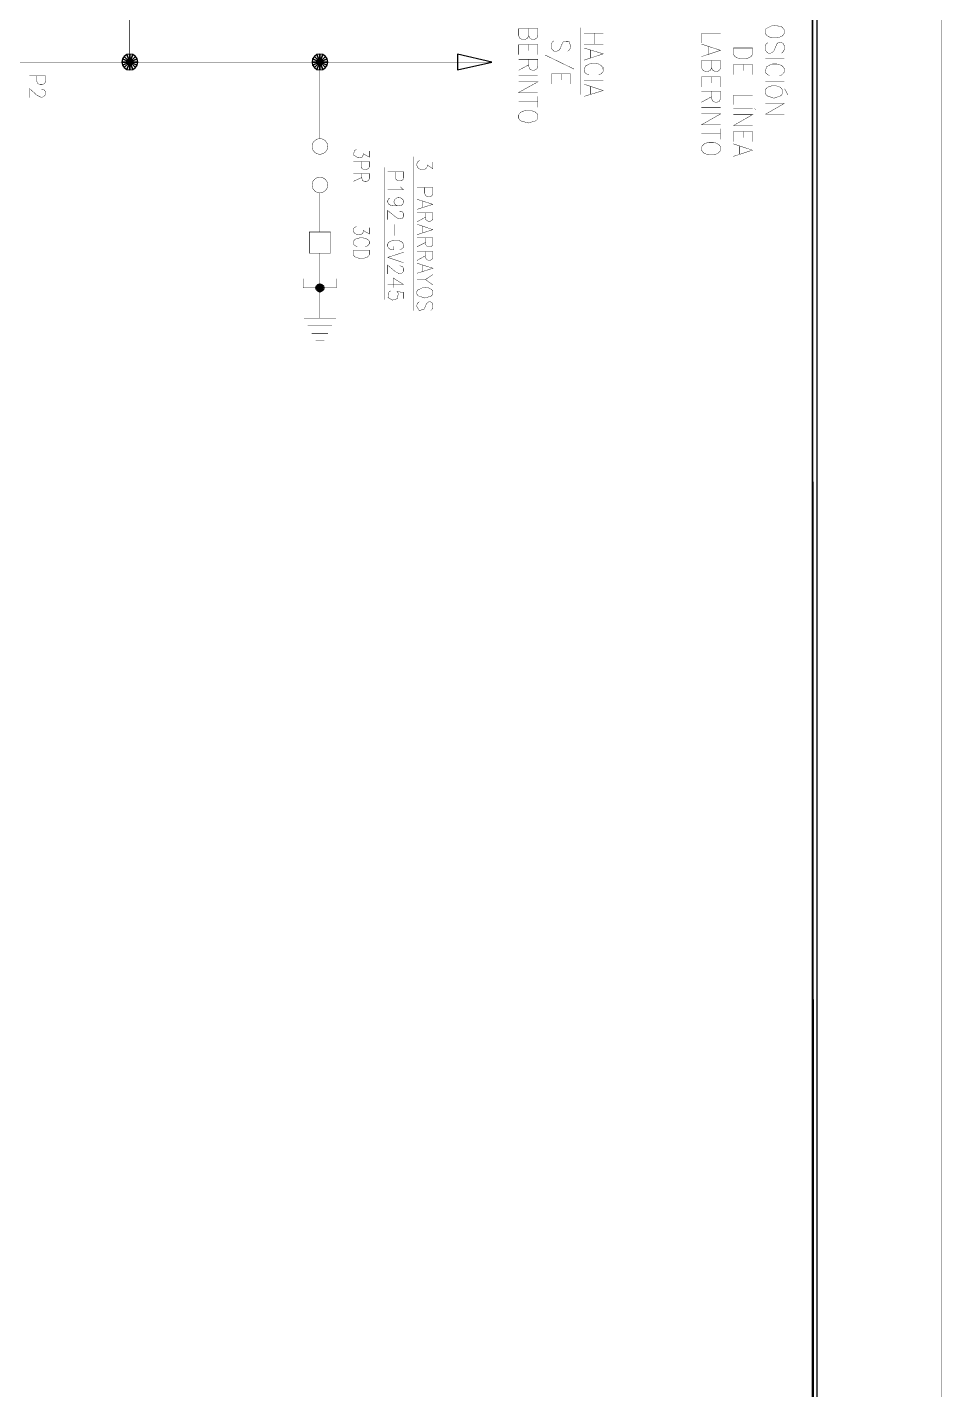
# Model space of a CAD drawing. Extents: x 0.1 to 11.6, y 0.2 to 16.4.
# Drawn here: x 9.612 to 11.567, y 11.33 to 14.244 of the extents above; entities that cross this region are included whole.
import ezdxf

# ---------------------------------------------------------------- set-up
doc = ezdxf.new("R2010")
doc.units = 0
doc.header["$MEASUREMENT"] = 0

msp = doc.modelspace()

# ---------------------------------------------------------------- linework, layer by layer
at = {"color": 0, "const_width": 0.000833}
for points in [[(0.125, 0.1875), (11.5667, 0.1875), (11.5667, 16.3633), (0.125, 16.3633), (0.125, 0.1875)], [(11.2308, 14.2375), (11.2283, 14.2408), (11.225, 14.2442), (11.2224, 14.2457), (11.2053, 14.2475), (11.1911, 14.2404), (11.19, 14.2375), (11.19, 14.2308), (11.1917, 14.2275), (11.1959, 14.2242), (11.1992, 14.2225), (11.205, 14.2208), (11.215, 14.2208), (11.2208, 14.2225), (11.225, 14.2242), (11.2283, 14.2275), (11.2308, 14.2308), (11.2308, 14.2375)], [(11.1217, 14.1992), (11.1625, 14.1992), (11.1625, 14.1875), (11.1609, 14.1825), (11.1567, 14.1792), (11.1525, 14.1775), (11.1467, 14.1758), (11.1375, 14.1758), (11.1317, 14.1775), (11.1275, 14.1792), (11.1233, 14.1825), (11.1217, 14.1875), (11.1217, 14.1992)], [(10.5317, 14.1858), (10.5317, 14.1525), (10.605, 14.1692), (10.5317, 14.1858)], [(11.2267, 14.1092), (11.225, 14.1125), (11.2208, 14.1158), (11.2133, 14.1183), (11.2033, 14.1183), (11.1959, 14.1158), (11.1917, 14.1125), (11.19, 14.1092), (11.19, 14.1025), (11.1917, 14.0992), (11.1942, 14.0968), (11.2083, 14.0919), (11.2224, 14.0968), (11.225, 14.0992), (11.2267, 14.1025), (11.2267, 14.1092)], [(10.7033, 14.0558), (10.7017, 14.0592), (10.6975, 14.0625), (10.6934, 14.0642), (10.6875, 14.0658), (10.6783, 14.0658), (10.6725, 14.0642), (10.6683, 14.0625), (10.6642, 14.0592), (10.6625, 14.0558), (10.6625, 14.0492), (10.6642, 14.0458), (10.6665, 14.0436), (10.6829, 14.0389), (10.6993, 14.0436), (10.7017, 14.0458), (10.7033, 14.0492), (10.7033, 14.0558)], [(10.2375, 14.0058), (10.2441, 14.0042), (10.2492, 14.0008), (10.2533, 13.995), (10.2542, 13.9892), (10.2533, 13.9825), (10.2492, 13.9767), (10.2441, 13.9733), (10.2375, 13.9717), (10.2308, 13.9733), (10.2259, 13.9767), (10.2217, 13.9825), (10.2208, 13.9892), (10.2217, 13.995), (10.2259, 14.0008), (10.2308, 14.0042), (10.2375, 14.0058)], [(11.0942, 13.9875), (11.0925, 13.9908), (11.0883, 13.9942), (11.085, 13.9958), (11.0792, 13.9975), (11.0692, 13.9975), (11.0633, 13.9958), (11.0592, 13.9942), (11.0558, 13.9908), (11.0533, 13.9875), (11.0533, 13.9808), (11.0558, 13.9775), (11.0592, 13.9742), (11.0633, 13.9725), (11.0692, 13.9708), (11.0792, 13.9708), (11.085, 13.9725), (11.0883, 13.9742), (11.0925, 13.9775), (11.0942, 13.9808), (11.0942, 13.9875)], [(10.2375, 13.9233), (10.2441, 13.9217), (10.2492, 13.9183), (10.2533, 13.9125), (10.2542, 13.9067), (10.2533, 13.9), (10.2492, 13.8942), (10.2441, 13.8908), (10.2375, 13.8892), (10.2308, 13.8908), (10.2259, 13.8942), (10.2217, 13.9), (10.2208, 13.9067), (10.2217, 13.9125), (10.2259, 13.9183), (10.2308, 13.9217), (10.2375, 13.9233)], [(10.26, 13.7608), (10.215, 13.7608), (10.215, 13.8058), (10.26, 13.8058), (10.26, 13.7608)], [(10.215, 13.7608), (10.215, 13.7608)], [(10.3092, 13.7667), (10.3433, 13.7667), (10.3433, 13.7575), (10.3417, 13.7542), (10.3383, 13.7516), (10.335, 13.7508), (10.33, 13.7491), (10.3225, 13.7491), (10.3175, 13.7508), (10.3142, 13.7516), (10.3108, 13.7542), (10.3092, 13.7575), (10.3092, 13.7667)], [(10.4792, 13.6791), (10.4775, 13.6816), (10.4742, 13.6841), (10.4722, 13.6859), (10.4584, 13.6874), (10.4461, 13.6813), (10.445, 13.6791), (10.445, 13.6733), (10.4467, 13.6708), (10.4488, 13.6689), (10.4621, 13.6647), (10.4753, 13.6687), (10.4775, 13.6708), (10.4792, 13.6733), (10.4792, 13.6791)]]:
    msp.add_lwpolyline(points, close=True, dxfattribs=at)
at = {"color": 0}
for points in [[(11.3, 0.543294), (11.29, 16.04), (11.3, 16.05)], [(11.29, 0.554144), (11.3, 0.543294), (11.29, 16.04)], [(9.81581, 14.1758), (9.81418, 14.1692), (9.83083, 14.1692)], [(9.81418, 14.1692), (9.81581, 14.1625), (9.83083, 14.1692)], [(9.81917, 14.1808), (9.81581, 14.1758), (9.83083, 14.1692)], [(9.81581, 14.1625), (9.81917, 14.1575), (9.83083, 14.1692)], [(9.82497, 14.185), (9.81917, 14.1808), (9.83083, 14.1692)], [(9.81917, 14.1575), (9.82497, 14.1533), (9.83083, 14.1692)], [(9.83083, 14.1858), (9.82497, 14.185), (9.83083, 14.1692)], [(9.82497, 14.1533), (9.83083, 14.1525), (9.83083, 14.1692)], [(9.83751, 14.185), (9.83083, 14.1858), (9.83083, 14.1692)], [(9.84332, 14.1808), (9.83751, 14.185), (9.83083, 14.1692)], [(9.84668, 14.1758), (9.84332, 14.1808), (9.83083, 14.1692)], [(9.84831, 14.1692), (9.84668, 14.1758), (9.83083, 14.1692)], [(9.83083, 14.1525), (9.83751, 14.1533), (9.83083, 14.1692)], [(9.83751, 14.1533), (9.84332, 14.1575), (9.83083, 14.1692)], [(9.84332, 14.1575), (9.84668, 14.1625), (9.83083, 14.1692)], [(9.84668, 14.1625), (9.84831, 14.1692), (9.83083, 14.1692)], [(10.2217, 14.1758), (10.2208, 14.1692), (10.2375, 14.1692)], [(10.2208, 14.1692), (10.2217, 14.1625), (10.2375, 14.1692)], [(10.2259, 14.1808), (10.2217, 14.1758), (10.2375, 14.1692)], [(10.2217, 14.1625), (10.2259, 14.1575), (10.2375, 14.1692)], [(10.2308, 14.185), (10.2259, 14.1808), (10.2375, 14.1692)], [(10.2259, 14.1575), (10.2308, 14.1533), (10.2375, 14.1692)], [(10.2375, 14.1858), (10.2308, 14.185), (10.2375, 14.1692)], [(10.2308, 14.1533), (10.2375, 14.1525), (10.2375, 14.1692)], [(10.2441, 14.185), (10.2375, 14.1858), (10.2375, 14.1692)], [(10.2492, 14.1808), (10.2441, 14.185), (10.2375, 14.1692)], [(10.2533, 14.1758), (10.2492, 14.1808), (10.2375, 14.1692)], [(10.2542, 14.1692), (10.2533, 14.1758), (10.2375, 14.1692)], [(10.2375, 14.1525), (10.2441, 14.1533), (10.2375, 14.1692)], [(10.2441, 14.1533), (10.2492, 14.1575), (10.2375, 14.1692)], [(10.2492, 14.1575), (10.2533, 14.1625), (10.2375, 14.1692)], [(10.2533, 14.1625), (10.2542, 14.1692), (10.2375, 14.1692)], [(10.605, 14.1692), (10.5317, 14.1858), (10.5317, 14.1525)], [(10.23, 13.6908), (10.2333, 13.6933), (10.2375, 13.6866)], [(10.2333, 13.6933), (10.2375, 13.695), (10.2375, 13.6866)], [(10.2375, 13.695), (10.2416, 13.6933), (10.2375, 13.6866)], [(10.2416, 13.6933), (10.245, 13.6908), (10.2375, 13.6866)], [(10.2292, 13.6866), (10.23, 13.6908), (10.2375, 13.6866)], [(10.23, 13.6825), (10.2292, 13.6866), (10.2375, 13.6866)], [(10.2333, 13.6791), (10.23, 13.6825), (10.2375, 13.6866)], [(10.2375, 13.6775), (10.2333, 13.6791), (10.2375, 13.6866)], [(10.245, 13.6908), (10.2458, 13.6866), (10.2375, 13.6866)], [(10.2458, 13.6866), (10.245, 13.6825), (10.2375, 13.6866)], [(10.245, 13.6825), (10.2416, 13.6791), (10.2375, 13.6866)], [(10.2416, 13.6791), (10.2375, 13.6775), (10.2375, 13.6866)]]:
    msp.add_lwpolyline(points, close=True, dxfattribs=at)
at = {"color": 0, "const_width": 0.000833}
for points in [[(9.83083, 14.1692), (9.83083, 14.9067)], [(10.6625, 14.2408), (10.7033, 14.2408), (10.7033, 14.2258), (10.7017, 14.2208), (10.6992, 14.2192), (10.6959, 14.2175), (10.6917, 14.2175), (10.6875, 14.2192), (10.6858, 14.2208), (10.6842, 14.2258), (10.6842, 14.2408)], [(10.6842, 14.2258), (10.6817, 14.2208), (10.68, 14.2192), (10.6758, 14.2175), (10.67, 14.2175), (10.6667, 14.2192), (10.6642, 14.2208), (10.6625, 14.2258), (10.6625, 14.2408)], [(10.7942, 14.2425), (10.7942, 14.0992)], [(10.8433, 14.2308), (10.8025, 14.2308)], [(10.8242, 14.2308), (10.8242, 14.2075)], [(11.0942, 14.23), (11.0533, 14.23), (11.0533, 14.21)], [(10.6625, 14.2067), (10.7033, 14.2067), (10.7033, 14.185)], [(10.6625, 14.2067), (10.6625, 14.185)], [(10.6842, 14.2067), (10.6842, 14.1933)], [(10.7675, 14.1925), (10.7717, 14.1958), (10.7733, 14.2008), (10.7738, 14.2036), (10.77, 14.2136), (10.7596, 14.2133), (10.7575, 14.2117), (10.7559, 14.2092), (10.7517, 14.1992), (10.75, 14.1958), (10.7483, 14.1942), (10.7441, 14.1925), (10.7383, 14.1925), (10.7342, 14.1958), (10.7325, 14.2008), (10.7325, 14.2075), (10.7342, 14.2117), (10.7383, 14.215)], [(10.8433, 14.2075), (10.8025, 14.2075)], [(10.8025, 14.1992), (10.8433, 14.1867), (10.8025, 14.1733)], [(10.8158, 14.195), (10.8158, 14.1783)], [(11.0533, 14.2075), (11.0942, 14.1942), (11.0533, 14.1808)], [(11.0675, 14.2025), (11.0675, 14.1858)], [(11.225, 14.1883), (11.2283, 14.1917), (11.2308, 14.1967), (11.2308, 14.2033), (11.2283, 14.2083), (11.225, 14.2108), (11.2208, 14.2108), (11.2167, 14.21), (11.215, 14.2083), (11.2133, 14.205), (11.2092, 14.195), (11.2075, 14.1917), (11.205, 14.19), (11.2017, 14.1883), (11.1959, 14.1883), (11.1917, 14.1917), (11.19, 14.1967), (11.19, 14.2033), (11.1917, 14.2083), (11.1959, 14.2108)], [(10.605, 14.1692), (7.32167, 14.1692)], [(10.2375, 14.1692), (10.2375, 14.0058)], [(10.6625, 14.175), (10.7033, 14.175), (10.7033, 14.16), (10.7017, 14.155), (10.6992, 14.1533), (10.6959, 14.1517), (10.6917, 14.1517), (10.6875, 14.1533), (10.6858, 14.155), (10.6842, 14.16), (10.6842, 14.175)], [(10.6842, 14.1633), (10.6625, 14.1517)], [(10.7808, 14.1542), (10.7192, 14.1842)], [(10.8333, 14.1417), (10.8375, 14.1433), (10.8417, 14.1467), (10.843, 14.1488), (10.8428, 14.1581), (10.8355, 14.1644), (10.8333, 14.165), (10.8275, 14.1667), (10.8184, 14.1667), (10.8158, 14.1661), (10.8047, 14.1604), (10.8027, 14.1492), (10.8041, 14.1467), (10.8083, 14.1433), (10.8125, 14.1417)], [(11.0533, 14.1725), (11.0942, 14.1725), (11.0942, 14.1575), (11.0925, 14.1525), (11.0908, 14.1508), (11.0867, 14.1492), (11.0825, 14.1492), (11.0792, 14.1508), (11.0767, 14.1525), (11.075, 14.1575), (11.075, 14.1725)], [(11.075, 14.1575), (11.0733, 14.1525), (11.0709, 14.1508), (11.0675, 14.1492), (11.0617, 14.1492), (11.0575, 14.1508), (11.0558, 14.1525), (11.0533, 14.1575), (11.0533, 14.1725)], [(11.1217, 14.1642), (11.1625, 14.1642), (11.1625, 14.1425)], [(11.1217, 14.1642), (11.1217, 14.1425)], [(11.1433, 14.1642), (11.1433, 14.1508)], [(11.2308, 14.1767), (11.19, 14.1767)], [(11.2208, 14.14), (11.225, 14.1417), (11.2283, 14.145), (11.2308, 14.1483), (11.2308, 14.155), (11.2283, 14.1583), (11.225, 14.1617), (11.2208, 14.1633), (11.215, 14.165), (11.205, 14.165), (11.2025, 14.1646), (11.192, 14.1586), (11.1902, 14.1474), (11.1917, 14.145), (11.1959, 14.1417), (11.1992, 14.14)], [(9.61664, 14.14), (9.65082, 14.14), (9.65082, 14.1275), (9.64914, 14.1233), (9.64751, 14.1225), (9.64415, 14.1208), (9.63917, 14.1208), (9.63585, 14.1225), (9.63417, 14.1233), (9.63249, 14.1275), (9.63249, 14.14)], [(10.7033, 14.14), (10.6625, 14.14)], [(10.7325, 14.1442), (10.7733, 14.1442), (10.7733, 14.1225)], [(10.7325, 14.1442), (10.7325, 14.1225)], [(10.7542, 14.1442), (10.7542, 14.1308)], [(10.8433, 14.13), (10.8025, 14.13)], [(11.0533, 14.1375), (11.0942, 14.1375), (11.0942, 14.1158)], [(11.0533, 14.1375), (11.0533, 14.1158)], [(11.075, 14.1375), (11.075, 14.1242)], [(9.64253, 14.1108), (9.64415, 14.1108), (9.64751, 14.11), (9.64914, 14.1083), (9.65082, 14.1058), (9.65082, 14.1), (9.64914, 14.0975), (9.64751, 14.0958), (9.64415, 14.0942), (9.64085, 14.0942), (9.63249, 14.0983), (9.61664, 14.1125), (9.61664, 14.0933)], [(10.6625, 14.1267), (10.7033, 14.1267), (10.6625, 14.1042), (10.7033, 14.1042)], [(10.8025, 14.1217), (10.8433, 14.1083), (10.8025, 14.0958)], [(10.8158, 14.1167), (10.8158, 14.1008)], [(11.0533, 14.1067), (11.0942, 14.1067), (11.0942, 14.0917), (11.0925, 14.0867), (11.0908, 14.085), (11.0867, 14.0833), (11.0825, 14.0833), (11.0792, 14.085), (11.0767, 14.0867), (11.075, 14.0917), (11.075, 14.1067)], [(11.2308, 14.1283), (11.19, 14.1283)], [(11.2308, 14.1125), (11.2383, 14.0992)], [(10.7033, 14.0842), (10.6625, 14.0842)], [(10.7033, 14.0958), (10.7033, 14.0725)], [(11.075, 14.095), (11.0533, 14.0833)], [(11.0942, 14.0717), (11.0533, 14.0717)], [(11.1625, 14.0983), (11.1217, 14.0983), (11.1217, 14.0783)], [(11.19, 14.0808), (11.2308, 14.0808), (11.19, 14.0575), (11.2308, 14.0575)], [(11.0533, 14.0583), (11.0942, 14.0583), (11.0533, 14.035), (11.0942, 14.035)], [(11.1217, 14.0567), (11.1625, 14.0567), (11.1217, 14.0333), (11.1625, 14.0333)], [(11.1625, 14.07), (11.1217, 14.07)], [(11.1667, 14.07), (11.17, 14.0667)], [(11.0942, 14.0158), (11.0533, 14.0158)], [(11.0942, 14.0267), (11.0942, 14.0042)], [(11.1217, 14.0208), (11.1625, 14.0208), (11.1625, 13.9992)], [(11.1217, 14.0208), (11.1217, 13.9992)], [(11.1433, 14.0208), (11.1433, 14.0075)], [(11.1217, 13.9942), (11.1625, 13.9808), (11.1217, 13.9675)], [(11.135, 13.9892), (11.135, 13.9725)], [(10.3092, 13.9567), (10.3433, 13.9567), (10.3433, 13.945), (10.3417, 13.9417), (10.34, 13.9408), (10.3366, 13.9392), (10.3317, 13.9392), (10.3283, 13.9408), (10.3275, 13.9417), (10.3258, 13.945), (10.3258, 13.9567)], [(10.3433, 13.9792), (10.3433, 13.9658), (10.33, 13.9733), (10.33, 13.97), (10.3283, 13.9675), (10.3275, 13.9658), (10.3225, 13.965), (10.3196, 13.9646), (10.3099, 13.9699), (10.3108, 13.9793), (10.3125, 13.9808), (10.3158, 13.9817)], [(10.4383, 13.9667), (10.4383, 13.6375)], [(10.4792, 13.9558), (10.4792, 13.9408), (10.4667, 13.9492), (10.4667, 13.945), (10.465, 13.9417), (10.4633, 13.9408), (10.4583, 13.9392), (10.455, 13.9392), (10.45, 13.9408), (10.4467, 13.9433), (10.445, 13.9475), (10.445, 13.9517), (10.4467, 13.9558), (10.4483, 13.9575), (10.4517, 13.9583)], [(10.3092, 13.9308), (10.3433, 13.9308), (10.3433, 13.92), (10.3417, 13.9158), (10.34, 13.915), (10.3366, 13.9142), (10.3333, 13.9142), (10.33, 13.915), (10.3283, 13.9158), (10.3275, 13.92), (10.3275, 13.9308)], [(10.3758, 13.9442), (10.3758, 13.6608)], [(10.3825, 13.9342), (10.4167, 13.9342), (10.4167, 13.9217), (10.415, 13.9175), (10.4134, 13.9167), (10.41, 13.915), (10.405, 13.915), (10.4025, 13.9167), (10.4008, 13.9175), (10.3991, 13.9217), (10.3991, 13.9342)], [(10.3275, 13.9225), (10.3092, 13.9142)], [(10.41, 13.9025), (10.4117, 13.9), (10.4167, 13.8958), (10.3825, 13.8958)], [(10.445, 13.9008), (10.4792, 13.9008), (10.4792, 13.8883), (10.4775, 13.8842), (10.4759, 13.8825), (10.4733, 13.8817), (10.4683, 13.8817), (10.465, 13.8825), (10.4633, 13.8842), (10.4616, 13.8883), (10.4616, 13.9008)], [(10.2375, 13.8892), (10.2375, 13.8058)], [(10.405, 13.8617), (10.4008, 13.8625), (10.3975, 13.8658), (10.3958, 13.87), (10.3958, 13.8708), (10.3975, 13.875), (10.4008, 13.8783), (10.405, 13.8792), (10.4067, 13.8792), (10.4117, 13.8783), (10.415, 13.875), (10.4167, 13.8708), (10.4167, 13.87), (10.415, 13.8658), (10.4117, 13.8625), (10.405, 13.8617), (10.3975, 13.8617), (10.3892, 13.8625), (10.3842, 13.8658), (10.3825, 13.87), (10.3825, 13.8725), (10.3842, 13.8766), (10.3875, 13.8783)], [(10.445, 13.8758), (10.4792, 13.865), (10.445, 13.8542)], [(10.4567, 13.8716), (10.4567, 13.8583)], [(10.4083, 13.85), (10.41, 13.85), (10.4134, 13.8492), (10.415, 13.8475), (10.4167, 13.845), (10.4167, 13.8391), (10.415, 13.8366), (10.4134, 13.835), (10.41, 13.8342), (10.4067, 13.8342), (10.4042, 13.835), (10.3991, 13.8383), (10.3825, 13.8517), (10.3825, 13.8325)], [(10.445, 13.8466), (10.4792, 13.8466), (10.4792, 13.8342), (10.4784, 13.832), (10.4711, 13.8273), (10.4641, 13.832), (10.4633, 13.8342), (10.4633, 13.8466)], [(10.4633, 13.8375), (10.445, 13.8275)], [(10.3433, 13.815), (10.3433, 13.8017), (10.33, 13.8091), (10.33, 13.805), (10.3283, 13.8025), (10.3275, 13.8017), (10.3225, 13.8), (10.3192, 13.8), (10.3142, 13.8017), (10.3108, 13.8041), (10.3092, 13.8075), (10.3092, 13.8116), (10.3108, 13.815), (10.3125, 13.8158), (10.3158, 13.8175)], [(10.3975, 13.8225), (10.3975, 13.7983)], [(10.445, 13.8225), (10.4792, 13.8108), (10.445, 13.8)], [(10.4567, 13.8183), (10.4567, 13.8041)], [(10.335, 13.775), (10.3383, 13.7758), (10.3417, 13.7783), (10.3433, 13.7808), (10.3433, 13.7858), (10.3417, 13.7883), (10.3383, 13.7908), (10.335, 13.7917), (10.33, 13.7933), (10.3225, 13.7933), (10.3175, 13.7917), (10.3142, 13.7908), (10.3108, 13.7883), (10.3092, 13.7858), (10.3092, 13.7808), (10.3108, 13.7783), (10.3142, 13.7758), (10.3175, 13.775)], [(10.4083, 13.7675), (10.4117, 13.7692), (10.415, 13.7717), (10.4162, 13.7739), (10.4149, 13.7834), (10.4062, 13.7877), (10.4042, 13.7883), (10.3958, 13.7883), (10.3908, 13.7867), (10.3875, 13.7858), (10.3842, 13.7833), (10.3825, 13.78), (10.3825, 13.775), (10.3842, 13.7717), (10.3875, 13.7692), (10.3908, 13.7675), (10.3958, 13.7675), (10.3958, 13.775)], [(10.445, 13.7933), (10.4792, 13.7933), (10.4792, 13.7808), (10.4775, 13.7766), (10.4759, 13.775), (10.4733, 13.7741), (10.47, 13.7741), (10.4667, 13.775), (10.465, 13.7766), (10.4633, 13.7808), (10.4633, 13.7933)], [(10.4633, 13.7833), (10.445, 13.7741)], [(10.2375, 13.7608), (10.2375, 13.6216)], [(10.4167, 13.7625), (10.3825, 13.7516), (10.4167, 13.74)], [(10.445, 13.7642), (10.4792, 13.7642), (10.4792, 13.7516), (10.4775, 13.7475), (10.4759, 13.7466), (10.4733, 13.745), (10.47, 13.745), (10.4667, 13.7466), (10.465, 13.7475), (10.4633, 13.7516), (10.4633, 13.7642)], [(10.4633, 13.755), (10.445, 13.745)], [(10.4083, 13.7333), (10.41, 13.7333), (10.4134, 13.7317), (10.415, 13.7308), (10.4167, 13.7275), (10.4167, 13.7225), (10.415, 13.72), (10.4134, 13.7183), (10.41, 13.7166), (10.4067, 13.7166), (10.4042, 13.7183), (10.3991, 13.7208), (10.3825, 13.735), (10.3825, 13.7158)], [(10.445, 13.7392), (10.4792, 13.7283), (10.445, 13.7175)], [(10.4567, 13.7358), (10.4567, 13.7216)], [(10.2017, 13.6866), (10.2017, 13.7058)], [(10.2733, 13.6866), (10.2733, 13.7058)], [(10.4167, 13.6933), (10.3825, 13.6933)], [(10.4167, 13.6933), (10.3942, 13.7075), (10.3942, 13.6866)], [(10.4792, 13.715), (10.4633, 13.7042), (10.445, 13.7042)], [(10.4792, 13.6925), (10.4633, 13.7042)], [(10.2733, 13.6866), (10.2017, 13.6866)], [(10.4167, 13.6633), (10.4167, 13.6767), (10.4025, 13.6783), (10.4042, 13.6767), (10.4052, 13.6738), (10.4029, 13.6632), (10.3924, 13.6601), (10.3832, 13.6657), (10.3841, 13.6761), (10.3858, 13.6783), (10.3892, 13.68)], [(10.4742, 13.6375), (10.4775, 13.6408), (10.4792, 13.6442), (10.4792, 13.65), (10.4775, 13.6541), (10.4742, 13.6566), (10.4717, 13.6566), (10.4683, 13.6558), (10.4667, 13.6541), (10.465, 13.6516), (10.4616, 13.6433), (10.4603, 13.6411), (10.45, 13.6376), (10.4445, 13.6472), (10.445, 13.65), (10.4467, 13.6541), (10.45, 13.6566)], [(10.2033, 13.6216), (10.2717, 13.6216)], [(10.2117, 13.6058), (10.2633, 13.6058)], [(10.22, 13.5891), (10.255, 13.5891)], [(10.2283, 13.5733), (10.2467, 13.5733)]]:
    msp.add_lwpolyline(points, dxfattribs=at)

doc.saveas('drawing.dxf')
